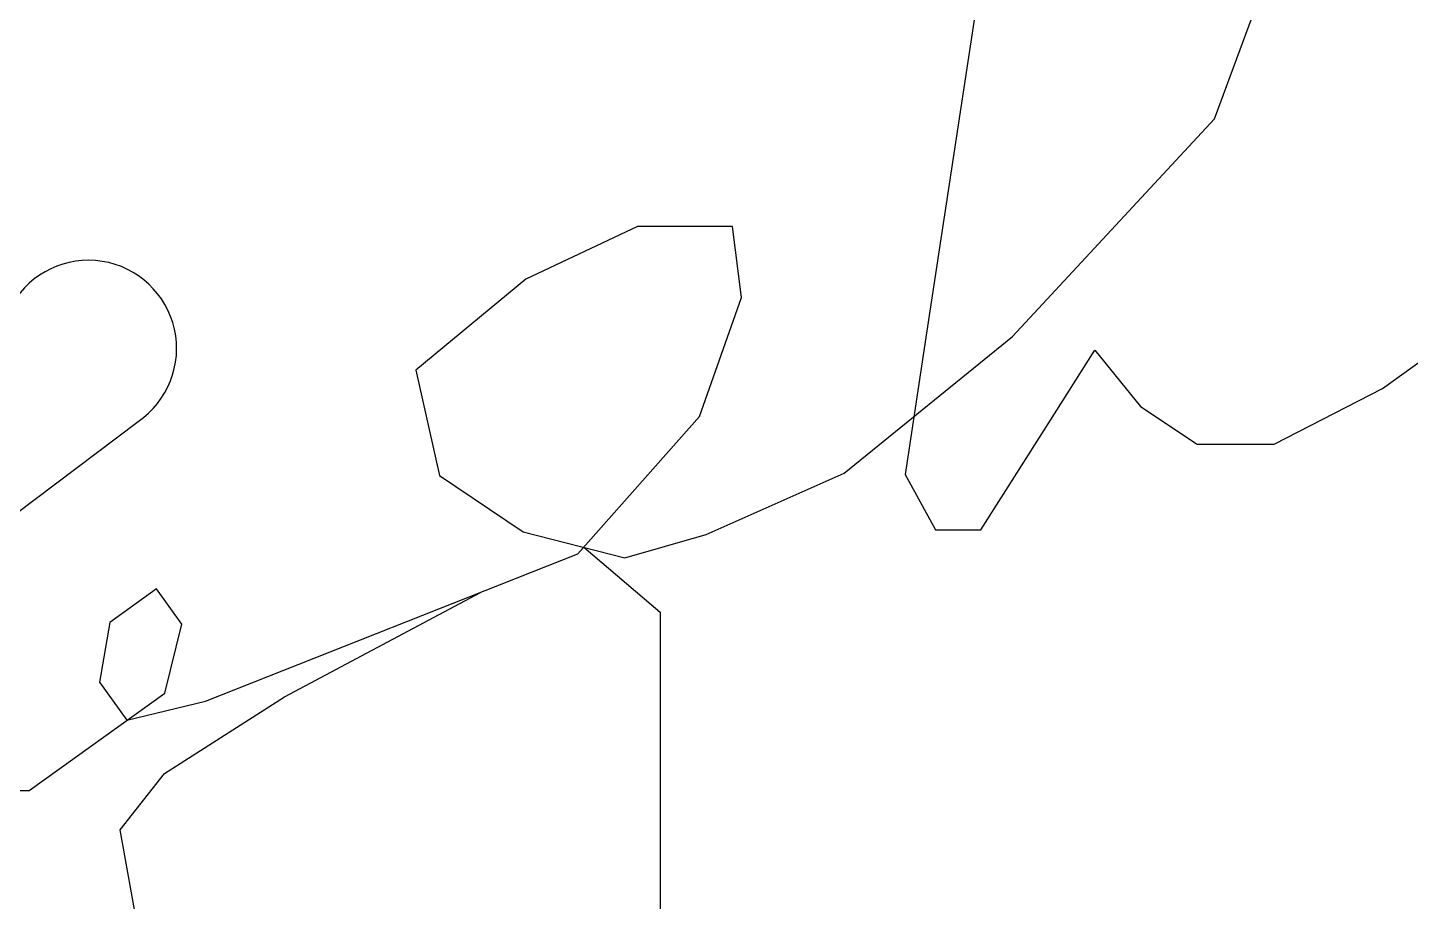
# Model space of a CAD drawing. Header units: millimetres. Extents: x -23631 to 2610815, y 484233 to 2921318.
# Drawn here: x 1762078 to 1762702, y 1451014 to 1451408 of the extents above; entities that cross this region are included whole.
import ezdxf

# ---------------------------------------------------------------- set-up
doc = ezdxf.new("R2010")
doc.units = ezdxf.units.MM

# ---------------------------------------------------------------- blocks, each defined once
blk = doc.blocks.new('üü')
at = {"color": 7, "lineweight": 30}
blk.add_lwpolyline([(3747737.08, 333331.18), (3747919.93, 333468.92, 1.24964), (3747850.01, 333534.45, 0.079258)], format="xyb", dxfattribs=at)
for points in [[(3747836.96, 333263.47), (3747859.35, 333263.47), (3747934.8, 333317.67), (3747944.38, 333355.97), (3747930.26, 333375.63), (3747904.28, 333356.96), (3747898.49, 333323.72), (3747913.78, 333302.57), (3747957.5, 333313.15), (3748164.96, 333395.19), (3748232.7, 333471.75), (3748256.09, 333537.84), (3748251.08, 333577.5), (3748198.25, 333577.5), (3748135.92, 333548.1), (3748074.78, 333497.52), (3748087.94, 333438.87), (3748134.48, 333407.52), (3748191.05, 333393.05), (3748236.36, 333405.99), (3748313.31, 333440.11), (3748407.17, 333516.12), (3748519.64, 333637.42), (3748549.58, 333718.28)], [(3748387.75, 333706.15), (3748359.43, 333519.36), (3748347.31, 333439.42), (3748364.28, 333408.57), (3748389.37, 333408.57), (3748423.35, 333461.94), (3748453.04, 333508.57), (3748478.38, 333477.31), (3748509.93, 333456.28), (3748552.82, 333456.28), (3748613.24, 333487.25), (3748656.82, 333518.66)], [(3748168.23, 333398.89), (3748210.84, 333362.78), (3748210.84, 333315.01), (3748210.84, 333247.47), (3748210.84, 333161.63), (3748196.01, 333113.86), (3748169.64, 333080.91), (3748121.84, 333039.73), (3748054.26, 333039.73), (3747999.86, 333063.61), (3747958.66, 333126.21), (3747920.2, 333184.63), (3747910.03, 333241.52), (3747934.75, 333272.82), (3748001.51, 333315.64), (3748110.67, 333373.72)]]:
    blk.add_lwpolyline(points, dxfattribs=at)

msp = doc.modelspace()

# ---------------------------------------------------------------- block references
at = {"xscale": 0.8095442897741573, "yscale": 0.8095442897741573, "zscale": 0.8095442897741573}
msp.add_blockref('üü', (-1271979.02, 1181272.76), dxfattribs=at)

doc.saveas('drawing.dxf')
